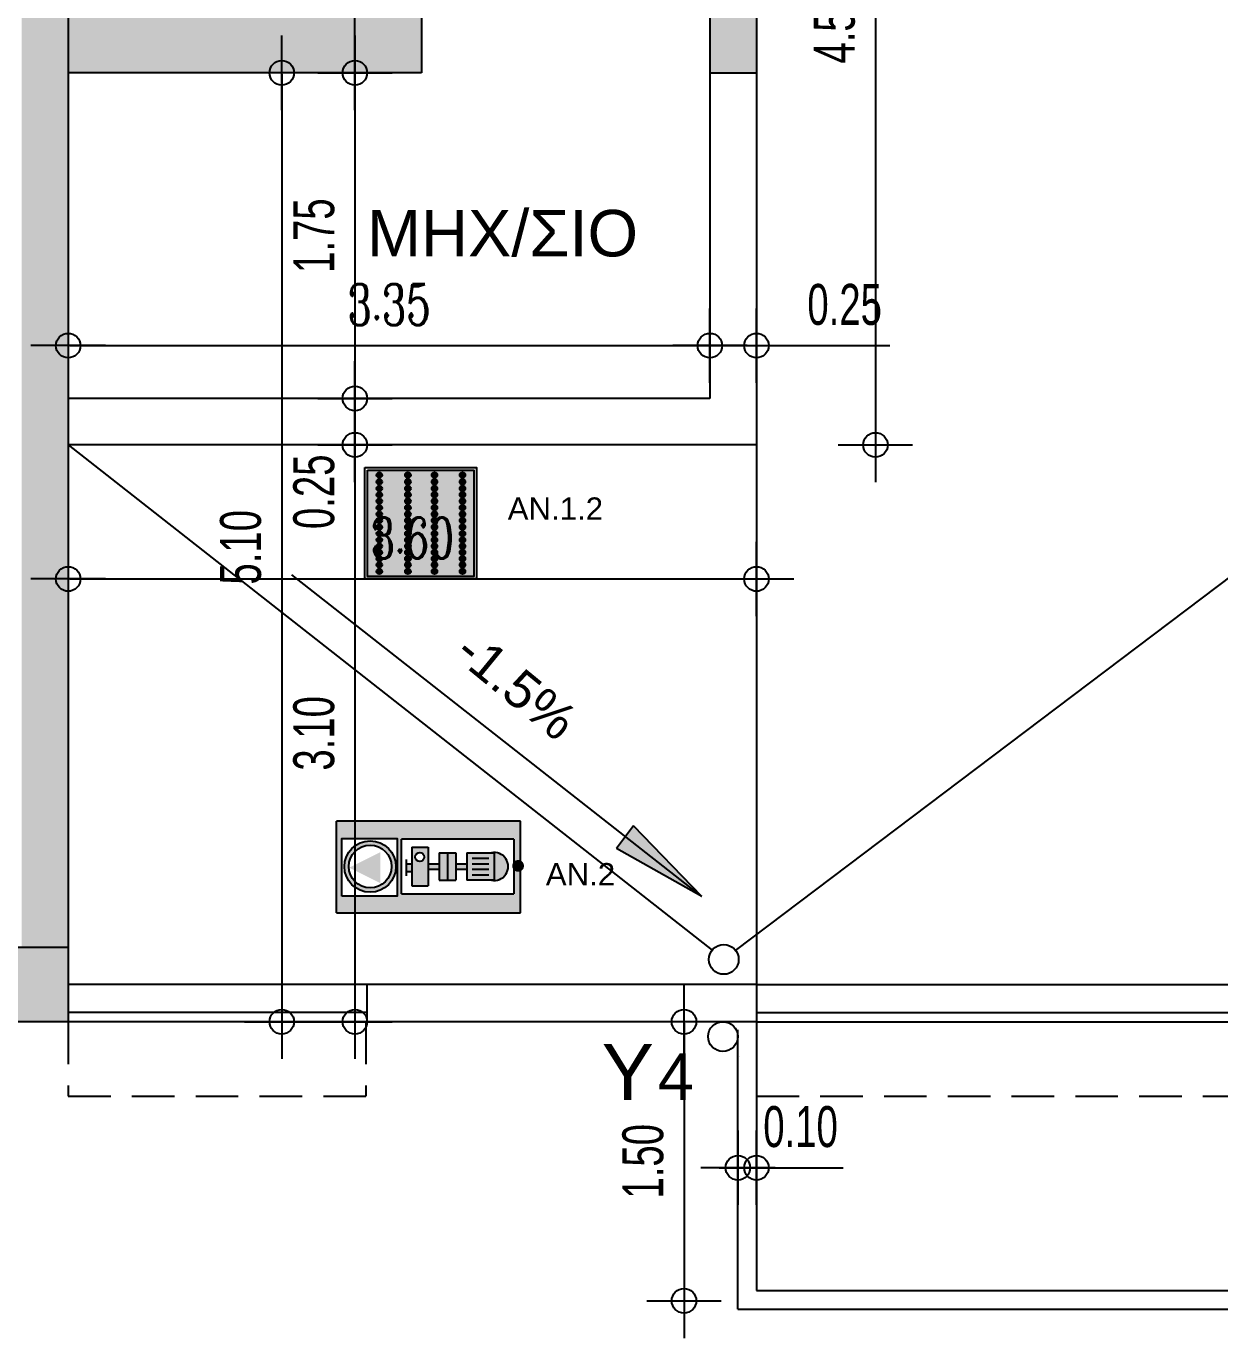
# Model space of a CAD drawing. Header units: metres. Extents: x 0 to 132, y -109 to 310.
# Drawn here: x 37.09 to 43.51, y 248.2 to 255.27 of the extents above; entities that cross this region are included whole.
import ezdxf

# ---------------------------------------------------------------- set-up
doc = ezdxf.new("R2010")
doc.units = ezdxf.units.M
doc.header["$LTSCALE"] = 0.036
doc.linetypes.add('HIDDEN', pattern=[9.525, 6.35, -3.175])
doc.layers.get('Defpoints').update_dxf_attribs({"color": 252})
for name, color, linetype in [('anelkistiras', 210, 'Continuous'), ('arxitek doma', 254, 'Continuous'), ('DIMBLK', 252, 'Continuous'), ('elec endodapedio hatch', 41, 'Continuous'), ('electext', 20, 'Continuous'), ('HLEK_FL001_SYMBOLS', 230, 'Continuous'), ('SYMBOLA', 160, 'Continuous')]:
    doc.layers.add(name, color=color, linetype=linetype)
doc.styles.add('COMU-C', font='ugcompl.shx', dxfattribs={"width": 0.7})
doc.styles.add('COMU-N', font='arial.ttf')
doc.styles.get("Standard").update_dxf_attribs({"font": 'arial.ttf'})
doc.dimstyles.new('Copy of CADWDOT', dxfattribs={"dimscale": 0.1, "dimtxt": 2.2, "dimasz": 0.08, "dimexe": 2, "dimexo": 0, "dimgap": 0.09, "dimtad": 0, "dimrnd": 0.001, "dimzin": 0, "dimdsep": 46, "dimtxsty": 'COMU-C', "dimblk": 'ARTDIM', "dimcen": 0, "dimdle": 0.05, "dimse1": 1, "dimse2": 1, "dimclrd": 11, "dimclrt": 11, "dimadec": 0, "dimazin": 0, "dimtfac": 1, "dimtmove": 0, "dimatfit": 3, "dimldrblk": 'ARTDIM', "dimfxl": 1, "dimtvp": 0.9999, "dimtolj": 1, "dimtzin": 0, "dimarcsym": 0})

# ---------------------------------------------------------------- blocks, each defined once
blk = doc.blocks.new('ARTDIM')
at = {"layer": 'DIMBLK'}
for p, q in [((0, -24.9975), (0, 24.9975)), ((-24.9975, 0), (24.9975, 0))]:
    blk.add_line(p, q, dxfattribs=at)
blk.add_circle((0, 0), 8.25, dxfattribs=at)
blk = doc.blocks.new('*D1170')
at = {"layer": 'arxitek doma', "color": 11, "lineweight": -2}
blk.add_line((35.4762, 255.552), (37.0602, 255.552), dxfattribs=at)
at = {"layer": 'Defpoints', "color": 0, "transparency": 16777216}
for p in [(37.0682, 255.552), (35.4682, 254.5963), (37.0682, 254.5963)]:
    blk.add_point(p, dxfattribs=at)
at = {"layer": 'arxitek doma', "color": 11, "lineweight": -2, "xscale": 0.008, "yscale": 0.008, "zscale": 0.008, "rotation": 180}
blk.add_blockref('ARTDIM', (35.4682, 255.552), dxfattribs=at)
at = {"layer": 'arxitek doma', "color": 11, "lineweight": -2, "xscale": 0.008, "yscale": 0.008, "zscale": 0.008}
blk.add_blockref('ARTDIM', (37.0682, 255.552), dxfattribs=at)
at = {"layer": 'arxitek doma', "color": 11, "insert": (36.2682, 255.772), "char_height": 0.22, "attachment_point": 5, "style": 'COMU-C'}
blk.add_mtext('\\A1;1.60', dxfattribs=at)
blk = doc.blocks.new('*D1177')
at = {"layer": 'arxitek doma', "color": 11, "lineweight": -2}
blk.add_line((38.8597, 255.0316), (38.8597, 257.5156), dxfattribs=at)
at = {"layer": 'Defpoints', "color": 0, "transparency": 16777216}
for p in [(38.1462, 257.5236), (38.8597, 257.5236), (38.1462, 255.0236)]:
    blk.add_point(p, dxfattribs=at)
at = {"layer": 'arxitek doma', "color": 11, "lineweight": -2, "xscale": 0.008, "yscale": 0.008, "zscale": 0.008}
for p, rotation in [((38.8597, 257.5236), 90), ((38.8597, 255.0236), 270)]:
    blk.add_blockref('ARTDIM', p, dxfattribs=dict(at, rotation=rotation))
at = {"layer": 'arxitek doma', "color": 11, "insert": (38.6397, 256.2736), "char_height": 0.22, "attachment_point": 5, "rotation": 90, "style": 'COMU-C'}
blk.add_mtext('\\A1;2.50', dxfattribs=at)
blk = doc.blocks.new('*D1178')
at = {"layer": 'arxitek doma', "color": 11, "lineweight": -2}
blk.add_line((38.8597, 255.0156), (38.8597, 253.2816), dxfattribs=at)
at = {"layer": 'Defpoints', "color": 0, "transparency": 16777216}
for p in [(39.2182, 255.0236), (38.8597, 253.2736), (39.2182, 253.2736)]:
    blk.add_point(p, dxfattribs=at)
at = {"layer": 'arxitek doma', "color": 11, "lineweight": -2, "xscale": 0.008, "yscale": 0.008, "zscale": 0.008}
for p, rotation in [((38.8597, 255.0236), 90), ((38.8597, 253.2736), 270)]:
    blk.add_blockref('ARTDIM', p, dxfattribs=dict(at, rotation=rotation))
at = {"layer": 'arxitek doma', "color": 11, "insert": (38.6397, 254.1486), "char_height": 0.22, "attachment_point": 5, "rotation": 90, "style": 'COMU-C'}
blk.add_mtext('\\A1;1.75', dxfattribs=at)
blk = doc.blocks.new('*D1179')
at = {"layer": 'arxitek doma', "color": 11, "lineweight": -2}
for p, q in [((38.8597, 253.2656), (38.8597, 253.0316)), ((38.8597, 253.0236), (38.8597, 252.5283))]:
    blk.add_line(p, q, dxfattribs=at)
at = {"layer": 'Defpoints', "color": 0, "transparency": 16777216}
for p in [(39.2182, 253.2736), (38.8597, 253.0236), (39.2182, 253.0236)]:
    blk.add_point(p, dxfattribs=at)
at = {"layer": 'arxitek doma', "color": 11, "lineweight": -2, "xscale": 0.008, "yscale": 0.008, "zscale": 0.008}
for p, rotation in [((38.8597, 253.2736), 90), ((38.8597, 253.0236), 270)]:
    blk.add_blockref('ARTDIM', p, dxfattribs=dict(at, rotation=rotation))
at = {"layer": 'arxitek doma', "color": 11, "insert": (38.6397, 252.772), "char_height": 0.22, "attachment_point": 5, "rotation": 90, "style": 'COMU-C'}
blk.add_mtext('\\A1;0.25', dxfattribs=at)
blk = doc.blocks.new('*D1180')
at = {"layer": 'arxitek doma', "color": 11, "lineweight": -2}
blk.add_line((41.6578, 257.5156), (41.6578, 253.0316), dxfattribs=at)
at = {"layer": 'Defpoints', "color": 0, "transparency": 16777216}
for p in [(41.0182, 257.5236), (41.0182, 253.0236), (41.6578, 253.0236)]:
    blk.add_point(p, dxfattribs=at)
at = {"layer": 'arxitek doma', "color": 11, "lineweight": -2, "xscale": 0.008, "yscale": 0.008, "zscale": 0.008}
for p, rotation in [((41.6578, 257.5236), 90), ((41.6578, 253.0236), 270)]:
    blk.add_blockref('ARTDIM', p, dxfattribs=dict(at, rotation=rotation))
at = {"layer": 'arxitek doma', "color": 11, "insert": (41.4378, 255.2736), "char_height": 0.22, "attachment_point": 5, "rotation": 90, "style": 'COMU-C'}
blk.add_mtext('\\A1;4.50', dxfattribs=at)
blk = doc.blocks.new('*D1181')
at = {"layer": 'arxitek doma', "color": 11, "lineweight": -2}
blk.add_line((37.3262, 253.5575), (40.7602, 253.5575), dxfattribs=at)
at = {"layer": 'Defpoints', "color": 0, "transparency": 16777216}
for p in [(40.7682, 253.5575), (37.3182, 253.2736), (40.7682, 253.2736)]:
    blk.add_point(p, dxfattribs=at)
at = {"layer": 'arxitek doma', "color": 11, "lineweight": -2, "xscale": 0.008, "yscale": 0.008, "zscale": 0.008, "rotation": 180}
blk.add_blockref('ARTDIM', (37.3182, 253.5575), dxfattribs=at)
at = {"layer": 'arxitek doma', "color": 11, "lineweight": -2, "xscale": 0.008, "yscale": 0.008, "zscale": 0.008}
blk.add_blockref('ARTDIM', (40.7682, 253.5575), dxfattribs=at)
at = {"layer": 'arxitek doma', "color": 11, "insert": (39.0432, 253.7775), "char_height": 0.22, "attachment_point": 5, "style": 'COMU-C'}
blk.add_mtext('\\A1;{\\Fcomplex.shx;3.35}', dxfattribs=at)
blk = doc.blocks.new('*D1182')
at = {"layer": 'arxitek doma', "color": 11, "lineweight": -2}
blk.add_line((37.3262, 252.3033), (41.0102, 252.3033), dxfattribs=at)
at = {"layer": 'Defpoints', "color": 0, "transparency": 16777216}
for p in [(37.3182, 253.0236), (41.0182, 253.0236), (41.0182, 252.3033)]:
    blk.add_point(p, dxfattribs=at)
at = {"layer": 'arxitek doma', "color": 11, "lineweight": -2, "xscale": 0.008, "yscale": 0.008, "zscale": 0.008, "rotation": 180}
blk.add_blockref('ARTDIM', (37.3182, 252.3033), dxfattribs=at)
at = {"layer": 'arxitek doma', "color": 11, "lineweight": -2, "xscale": 0.008, "yscale": 0.008, "zscale": 0.008}
blk.add_blockref('ARTDIM', (41.0182, 252.3033), dxfattribs=at)
at = {"layer": 'arxitek doma', "color": 11, "insert": (39.1682, 252.5233), "char_height": 0.22, "attachment_point": 5, "style": 'COMU-C'}
blk.add_mtext('\\A1;{\\Fcomplex.shx;3.60}', dxfattribs=at)
blk = doc.blocks.new('*D1183')
at = {"layer": 'arxitek doma', "color": 11, "lineweight": -2}
blk.add_line((38.8597, 253.0156), (38.8597, 249.9316), dxfattribs=at)
at = {"layer": 'Defpoints', "color": 0, "transparency": 16777216}
for p in [(39.1682, 253.0236), (38.8597, 249.9236), (39.1682, 249.9236)]:
    blk.add_point(p, dxfattribs=at)
at = {"layer": 'arxitek doma', "color": 11, "lineweight": -2, "xscale": 0.008, "yscale": 0.008, "zscale": 0.008}
for p, rotation in [((38.8597, 253.0236), 90), ((38.8597, 249.9236), 270)]:
    blk.add_blockref('ARTDIM', p, dxfattribs=dict(at, rotation=rotation))
at = {"layer": 'arxitek doma', "color": 11, "insert": (38.6397, 251.4736), "char_height": 0.22, "attachment_point": 5, "rotation": 90, "style": 'COMU-C'}
blk.add_mtext('\\A1;3.10', dxfattribs=at)
blk = doc.blocks.new('*D1184')
at = {"layer": 'arxitek doma', "color": 11, "lineweight": -2}
blk.add_line((38.466, 255.0156), (38.466, 249.9316), dxfattribs=at)
at = {"layer": 'Defpoints', "color": 0, "transparency": 16777216}
for p in [(39.2182, 255.0236), (38.466, 249.9236), (39.2182, 249.9236)]:
    blk.add_point(p, dxfattribs=at)
at = {"layer": 'arxitek doma', "color": 11, "lineweight": -2, "xscale": 0.008, "yscale": 0.008, "zscale": 0.008}
for p, rotation in [((38.466, 255.0236), 90), ((38.466, 249.9236), 270)]:
    blk.add_blockref('ARTDIM', p, dxfattribs=dict(at, rotation=rotation))
at = {"layer": 'arxitek doma', "color": 11, "insert": (38.246, 252.4736), "char_height": 0.22, "attachment_point": 5, "rotation": 90, "style": 'COMU-C'}
blk.add_mtext('\\A1;5.10', dxfattribs=at)
blk = doc.blocks.new('*D1185')
at = {"layer": 'arxitek doma', "color": 11, "lineweight": -2}
for p, q in [((40.7762, 253.5575), (41.0102, 253.5575)), ((41.0182, 253.5575), (41.7358, 253.5575))]:
    blk.add_line(p, q, dxfattribs=at)
at = {"layer": 'Defpoints', "color": 0, "transparency": 16777216}
for p in [(41.0182, 253.5575), (40.7682, 253.038), (41.0182, 253.038)]:
    blk.add_point(p, dxfattribs=at)
at = {"layer": 'arxitek doma', "color": 11, "lineweight": -2, "xscale": 0.008, "yscale": 0.008, "zscale": 0.008, "rotation": 180}
blk.add_blockref('ARTDIM', (40.7682, 253.5575), dxfattribs=at)
at = {"layer": 'arxitek doma', "color": 11, "lineweight": -2, "xscale": 0.008, "yscale": 0.008, "zscale": 0.008}
blk.add_blockref('ARTDIM', (41.0182, 253.5575), dxfattribs=at)
at = {"layer": 'arxitek doma', "color": 11, "insert": (41.4922, 253.7775), "char_height": 0.22, "attachment_point": 5, "style": 'COMU-C'}
blk.add_mtext('\\A1;0.25', dxfattribs=at)
blk = doc.blocks.new('*D1199')
at = {"layer": 'arxitek doma', "color": 11, "lineweight": -2}
blk.add_line((40.6286, 249.9156), (40.6286, 248.4316), dxfattribs=at)
at = {"layer": 'Defpoints', "color": 0, "transparency": 16777216}
for p in [(40.9182, 249.9236), (40.6286, 248.4236), (40.9182, 248.4236)]:
    blk.add_point(p, dxfattribs=at)
at = {"layer": 'arxitek doma', "color": 11, "lineweight": -2, "xscale": 0.008, "yscale": 0.008, "zscale": 0.008}
for p, rotation in [((40.6286, 249.9236), 90), ((40.6286, 248.4236), 270)]:
    blk.add_blockref('ARTDIM', p, dxfattribs=dict(at, rotation=rotation))
at = {"layer": 'arxitek doma', "color": 11, "insert": (40.4086, 249.1736), "char_height": 0.22, "attachment_point": 5, "rotation": 90, "style": 'COMU-C'}
blk.add_mtext('\\A1;1.50', dxfattribs=at)
blk = doc.blocks.new('*D1200')
at = {"layer": 'arxitek doma', "color": 11, "lineweight": -2}
blk.add_line((40.9262, 247.9056), (47.8699, 247.9056), dxfattribs=at)
at = {"layer": 'Defpoints', "color": 0, "transparency": 16777216}
for p in [(40.9182, 248.4236), (47.8779, 248.4236), (47.8779, 247.9056)]:
    blk.add_point(p, dxfattribs=at)
at = {"layer": 'arxitek doma', "color": 11, "lineweight": -2, "xscale": 0.008, "yscale": 0.008, "zscale": 0.008, "rotation": 180}
blk.add_blockref('ARTDIM', (40.9182, 247.9056), dxfattribs=at)
at = {"layer": 'arxitek doma', "color": 11, "lineweight": -2, "xscale": 0.008, "yscale": 0.008, "zscale": 0.008}
blk.add_blockref('ARTDIM', (47.8779, 247.9056), dxfattribs=at)
at = {"layer": 'arxitek doma', "color": 11, "insert": (44.398, 248.1256), "char_height": 0.22, "attachment_point": 5, "style": 'COMU-C'}
blk.add_mtext('\\A1;{\\Fcomplex.shx;6.95}', dxfattribs=at)
blk = doc.blocks.new('*D1201')
at = {"layer": 'arxitek doma', "color": 11, "lineweight": -2}
for p, q in [((40.9262, 249.1386), (41.0102, 249.1386)), ((41.0182, 249.1386), (41.4842, 249.1386))]:
    blk.add_line(p, q, dxfattribs=at)
at = {"layer": 'Defpoints', "color": 0, "transparency": 16777216}
for p in [(40.9182, 249.1736), (41.0182, 249.1736), (41.0182, 249.1386)]:
    blk.add_point(p, dxfattribs=at)
at = {"layer": 'arxitek doma', "color": 11, "lineweight": -2, "xscale": 0.008, "yscale": 0.008, "zscale": 0.008, "rotation": 180}
blk.add_blockref('ARTDIM', (40.9182, 249.1386), dxfattribs=at)
at = {"layer": 'arxitek doma', "color": 11, "lineweight": -2, "xscale": 0.008, "yscale": 0.008, "zscale": 0.008}
blk.add_blockref('ARTDIM', (41.0182, 249.1386), dxfattribs=at)
at = {"layer": 'arxitek doma', "color": 11, "insert": (41.2552, 249.3585), "char_height": 0.22, "attachment_point": 5, "style": 'COMU-C'}
blk.add_mtext('\\A1;0.10', dxfattribs=at)
blk = doc.blocks.new('panel led 4x16W 60x60cm acrylic')
at = {"layer": 'HLEK_FL001_SYMBOLS', "linetype": 'Continuous', "lineweight": 0}
h = blk.add_hatch(color=201, dxfattribs=at)
h.dxf.hatch_style = 1
h.paths.add_polyline_path([(45.4184, 65.5575), (45.4184, 64.9863), (45.9896, 64.9863), (45.9896, 65.5575)])
h.paths.add_polyline_path([(45.6208, 65.3554, -1), (45.6508, 65.3554, -1)], flags=16)
h.paths.add_polyline_path([(45.6208, 65.3904, -1), (45.6508, 65.3904, -1)], flags=16)
h.paths.add_polyline_path([(45.7936, 65.3554, -1), (45.7636, 65.3554, -1)], flags=16)
h.paths.add_polyline_path([(45.7636, 65.3904, -1), (45.7936, 65.3904, -1)], flags=16)
h.paths.add_polyline_path([(45.6508, 65.3202, -1), (45.6208, 65.3202, -1)], flags=16)
h.paths.add_polyline_path([(45.7936, 65.3202, -1), (45.7636, 65.3202, -1)], flags=16)
h.paths.add_polyline_path([(45.6208, 65.4249, -1), (45.6508, 65.4249, -1)], flags=16)
h.paths.add_polyline_path([(45.7636, 65.4249, -1), (45.7936, 65.4249, -1)], flags=16)
h.paths.add_polyline_path([(45.6508, 65.2864, -1), (45.6208, 65.2864, -1)], flags=16)
h.paths.add_polyline_path([(45.7936, 65.2864, -1), (45.7636, 65.2864, -1)], flags=16)
h.paths.add_polyline_path([(45.6208, 65.4586, -1), (45.6508, 65.4586, -1)], flags=16)
h.paths.add_polyline_path([(45.7636, 65.4586, -1), (45.7936, 65.4586, -1)], flags=16)
h.paths.add_polyline_path([(45.6508, 65.2511, -1), (45.6208, 65.2511, -1)], flags=16)
h.paths.add_polyline_path([(45.7936, 65.2511, -1), (45.7636, 65.2511, -1)], flags=16)
h.paths.add_polyline_path([(45.6208, 65.4943, -1), (45.6508, 65.4943, -1)], flags=16)
h.paths.add_polyline_path([(45.7636, 65.4943, -1), (45.7936, 65.4943, -1)], flags=16)
h.paths.add_polyline_path([(45.6508, 65.2158, -1), (45.6208, 65.2158, -1)], flags=16)
h.paths.add_polyline_path([(45.7936, 65.2158, -1), (45.7636, 65.2158, -1)], flags=16)
h.paths.add_polyline_path([(45.6208, 65.531, -1), (45.6508, 65.531, -1)], flags=16)
h.paths.add_polyline_path([(45.7636, 65.531, -1), (45.7936, 65.531, -1)], flags=16)
h.paths.add_polyline_path([(45.6508, 65.1817, -1), (45.6208, 65.1817, -1)], flags=16)
h.paths.add_polyline_path([(45.7936, 65.1817, -1), (45.7636, 65.1817, -1)], flags=16)
h.paths.add_polyline_path([(45.4672, 65.3554, -1), (45.4972, 65.3554, -1)], flags=16)
h.paths.add_polyline_path([(45.4672, 65.3904, -1), (45.4972, 65.3904, -1)], flags=16)
h.paths.add_polyline_path([(45.4972, 65.3202, -1), (45.4672, 65.3202, -1)], flags=16)
h.paths.add_polyline_path([(45.6508, 65.1482, -1), (45.6208, 65.1482, -1)], flags=16)
h.paths.add_polyline_path([(45.9441, 65.3554, -1), (45.9141, 65.3554, -1)], flags=16)
h.paths.add_polyline_path([(45.9441, 65.3904, -1), (45.9141, 65.3904, -1)], flags=16)
h.paths.add_polyline_path([(45.7936, 65.1482, -1), (45.7636, 65.1482, -1)], flags=16)
h.paths.add_polyline_path([(45.4672, 65.4249, -1), (45.4972, 65.4249, -1)], flags=16)
h.paths.add_polyline_path([(45.9441, 65.3202, -1), (45.9141, 65.3202, -1)], flags=16)
h.paths.add_polyline_path([(45.4972, 65.2864, -1), (45.4672, 65.2864, -1)], flags=16)
h.paths.add_polyline_path([(45.9141, 65.4249, -1), (45.9441, 65.4249, -1)], flags=16)
h.paths.add_polyline_path([(45.9441, 65.2864, -1), (45.9141, 65.2864, -1)], flags=16)
h.paths.add_polyline_path([(45.4672, 65.4586, -1), (45.4972, 65.4586, -1)], flags=16)
h.paths.add_polyline_path([(45.9141, 65.4586, -1), (45.9441, 65.4586, -1)], flags=16)
h.paths.add_polyline_path([(45.4972, 65.2511, -1), (45.4672, 65.2511, -1)], flags=16)
h.paths.add_polyline_path([(45.9441, 65.2511, -1), (45.9141, 65.2511, -1)], flags=16)
h.paths.add_polyline_path([(45.4672, 65.4943, -1), (45.4972, 65.4943, -1)], flags=16)
h.paths.add_polyline_path([(45.6508, 65.1152, -1), (45.6208, 65.1152, -1)], flags=16)
h.paths.add_polyline_path([(45.7936, 65.1152, -1), (45.7636, 65.1152, -1)], flags=16)
h.paths.add_polyline_path([(45.9141, 65.4943, -1), (45.9441, 65.4943, -1)], flags=16)
h.paths.add_polyline_path([(45.4972, 65.2158, -1), (45.4672, 65.2158, -1)], flags=16)
h.paths.add_polyline_path([(45.9441, 65.2158, -1), (45.9141, 65.2158, -1)], flags=16)
h.paths.add_polyline_path([(45.4672, 65.531, -1), (45.4972, 65.531, -1)], flags=16)
h.paths.add_polyline_path([(45.9141, 65.531, -1), (45.9441, 65.531, -1)], flags=16)
h.paths.add_polyline_path([(45.4972, 65.1817, -1), (45.4672, 65.1817, -1)], flags=16)
h.paths.add_polyline_path([(45.9441, 65.1817, -1), (45.9141, 65.1817, -1)], flags=16)
h.paths.add_polyline_path([(45.6508, 65.0811, -1), (45.6208, 65.0811, -1)], flags=16)
h.paths.add_polyline_path([(45.7936, 65.0811, -1), (45.7636, 65.0811, -1)], flags=16)
h.paths.add_polyline_path([(45.4972, 65.1482, -1), (45.4672, 65.1482, -1)], flags=16)
h.paths.add_polyline_path([(45.9441, 65.1482, -1), (45.9141, 65.1482, -1)], flags=16)
h.paths.add_polyline_path([(45.6508, 65.048, -1), (45.6208, 65.048, -1)], flags=16)
h.paths.add_polyline_path([(45.7936, 65.048, -1), (45.7636, 65.048, -1)], flags=16)
h.paths.add_polyline_path([(45.4972, 65.1152, -1), (45.4672, 65.1152, -1)], flags=16)
h.paths.add_polyline_path([(45.9441, 65.1152, -1), (45.9141, 65.1152, -1)], flags=16)
h.paths.add_polyline_path([(45.6508, 65.0128, -1), (45.6208, 65.0128, -1)], flags=16)
h.paths.add_polyline_path([(45.4972, 65.0811, -1), (45.4672, 65.0811, -1)], flags=16)
h.paths.add_polyline_path([(45.7936, 65.0128, -1), (45.7636, 65.0128, -1)], flags=16)
h.paths.add_polyline_path([(45.9441, 65.0811, -1), (45.9141, 65.0811, -1)], flags=16)
h.paths.add_polyline_path([(45.4972, 65.048, -1), (45.4672, 65.048, -1)], flags=16)
h.paths.add_polyline_path([(45.9441, 65.048, -1), (45.9141, 65.048, -1)], flags=16)
h.paths.add_polyline_path([(45.4972, 65.0128, -1), (45.4672, 65.0128, -1)], flags=16)
h.paths.add_polyline_path([(45.9441, 65.0128, -1), (45.9141, 65.0128, -1)], flags=16)
h = blk.add_hatch(color=11, dxfattribs=at)
h.dxf.hatch_style = 1
h.paths.add_polyline_path([(45.4972, 65.531, 1), (45.4672, 65.531, 1)])
h = blk.add_hatch(color=11, dxfattribs=at)
h.dxf.hatch_style = 1
h.paths.add_polyline_path([(45.6508, 65.531, 1), (45.6208, 65.531, 1)])
h = blk.add_hatch(color=11, dxfattribs=at)
h.dxf.hatch_style = 1
h.paths.add_polyline_path([(45.7936, 65.531, 1), (45.7636, 65.531, 1)])
h = blk.add_hatch(color=11, dxfattribs=at)
h.dxf.hatch_style = 1
h.paths.add_polyline_path([(45.9441, 65.531, 1), (45.9141, 65.531, 1)])
h = blk.add_hatch(color=11, dxfattribs=at)
h.dxf.hatch_style = 1
h.paths.add_polyline_path([(45.4972, 65.4943, 1), (45.4672, 65.4943, 1)])
h = blk.add_hatch(color=11, dxfattribs=at)
h.dxf.hatch_style = 1
h.paths.add_polyline_path([(45.4972, 65.4586, 1), (45.4672, 65.4586, 1)])
h = blk.add_hatch(color=11, dxfattribs=at)
h.dxf.hatch_style = 1
h.paths.add_polyline_path([(45.6508, 65.4943, 1), (45.6208, 65.4943, 1)])
h = blk.add_hatch(color=11, dxfattribs=at)
h.dxf.hatch_style = 1
h.paths.add_polyline_path([(45.6508, 65.4586, 1), (45.6208, 65.4586, 1)])
h = blk.add_hatch(color=11, dxfattribs=at)
h.dxf.hatch_style = 1
h.paths.add_polyline_path([(45.7936, 65.4943, 1), (45.7636, 65.4943, 1)])
h = blk.add_hatch(color=11, dxfattribs=at)
h.dxf.hatch_style = 1
h.paths.add_polyline_path([(45.7936, 65.4586, 1), (45.7636, 65.4586, 1)])
h = blk.add_hatch(color=11, dxfattribs=at)
h.dxf.hatch_style = 1
h.paths.add_polyline_path([(45.9441, 65.4943, 1), (45.9141, 65.4943, 1)])
h = blk.add_hatch(color=11, dxfattribs=at)
h.dxf.hatch_style = 1
h.paths.add_polyline_path([(45.9441, 65.4586, 1), (45.9141, 65.4586, 1)])
h = blk.add_hatch(color=11, dxfattribs=at)
h.dxf.hatch_style = 1
h.paths.add_polyline_path([(45.4972, 65.4249, 1), (45.4672, 65.4249, 1)])
h = blk.add_hatch(color=11, dxfattribs=at)
h.dxf.hatch_style = 1
h.paths.add_polyline_path([(45.4972, 65.3904, 1), (45.4672, 65.3904, 1)])
h = blk.add_hatch(color=11, dxfattribs=at)
h.dxf.hatch_style = 1
h.paths.add_polyline_path([(45.6508, 65.4249, 1), (45.6208, 65.4249, 1)])
h = blk.add_hatch(color=11, dxfattribs=at)
h.dxf.hatch_style = 1
h.paths.add_polyline_path([(45.6508, 65.3904, 1), (45.6208, 65.3904, 1)])
h = blk.add_hatch(color=11, dxfattribs=at)
h.dxf.hatch_style = 1
h.paths.add_polyline_path([(45.7936, 65.4249, 1), (45.7636, 65.4249, 1)])
h = blk.add_hatch(color=11, dxfattribs=at)
h.dxf.hatch_style = 1
h.paths.add_polyline_path([(45.7936, 65.3904, 1), (45.7636, 65.3904, 1)])
h = blk.add_hatch(color=11, dxfattribs=at)
h.dxf.hatch_style = 1
h.paths.add_polyline_path([(45.9441, 65.4249, 1), (45.9141, 65.4249, 1)])
h = blk.add_hatch(color=11, dxfattribs=at)
h.dxf.hatch_style = 1
h.paths.add_polyline_path([(45.9441, 65.3904, 1), (45.9141, 65.3904, 1)])
h = blk.add_hatch(color=11, dxfattribs=at)
h.dxf.hatch_style = 1
h.paths.add_polyline_path([(45.4972, 65.3554, 1), (45.4672, 65.3554, 1)])
h = blk.add_hatch(color=11, dxfattribs=at)
h.dxf.hatch_style = 1
h.paths.add_polyline_path([(45.4972, 65.3202, 1), (45.4672, 65.3202, 1)])
h = blk.add_hatch(color=11, dxfattribs=at)
h.dxf.hatch_style = 1
h.paths.add_polyline_path([(45.6508, 65.3554, 1), (45.6208, 65.3554, 1)])
h = blk.add_hatch(color=11, dxfattribs=at)
h.dxf.hatch_style = 1
h.paths.add_polyline_path([(45.6508, 65.3202, 1), (45.6208, 65.3202, 1)])
h = blk.add_hatch(color=11, dxfattribs=at)
h.dxf.hatch_style = 1
h.paths.add_polyline_path([(45.7936, 65.3554, 1), (45.7636, 65.3554, 1)])
h = blk.add_hatch(color=11, dxfattribs=at)
h.dxf.hatch_style = 1
h.paths.add_polyline_path([(45.7936, 65.3202, 1), (45.7636, 65.3202, 1)])
h = blk.add_hatch(color=11, dxfattribs=at)
h.dxf.hatch_style = 1
h.paths.add_polyline_path([(45.9441, 65.3554, 1), (45.9141, 65.3554, 1)])
h = blk.add_hatch(color=11, dxfattribs=at)
h.dxf.hatch_style = 1
h.paths.add_polyline_path([(45.9441, 65.3202, 1), (45.9141, 65.3202, 1)])
h = blk.add_hatch(color=11, dxfattribs=at)
h.dxf.hatch_style = 1
h.paths.add_polyline_path([(45.4972, 65.2864, 1), (45.4672, 65.2864, 1)])
h = blk.add_hatch(color=11, dxfattribs=at)
h.dxf.hatch_style = 1
h.paths.add_polyline_path([(45.4972, 65.2511, 1), (45.4672, 65.2511, 1)])
h = blk.add_hatch(color=11, dxfattribs=at)
h.dxf.hatch_style = 1
h.paths.add_polyline_path([(45.6508, 65.2864, 1), (45.6208, 65.2864, 1)])
h = blk.add_hatch(color=11, dxfattribs=at)
h.dxf.hatch_style = 1
h.paths.add_polyline_path([(45.6508, 65.2511, 1), (45.6208, 65.2511, 1)])
h = blk.add_hatch(color=11, dxfattribs=at)
h.dxf.hatch_style = 1
h.paths.add_polyline_path([(45.7936, 65.2864, 1), (45.7636, 65.2864, 1)])
h = blk.add_hatch(color=11, dxfattribs=at)
h.dxf.hatch_style = 1
h.paths.add_polyline_path([(45.7936, 65.2511, 1), (45.7636, 65.2511, 1)])
h = blk.add_hatch(color=11, dxfattribs=at)
h.dxf.hatch_style = 1
h.paths.add_polyline_path([(45.9441, 65.2864, 1), (45.9141, 65.2864, 1)])
h = blk.add_hatch(color=11, dxfattribs=at)
h.dxf.hatch_style = 1
h.paths.add_polyline_path([(45.9441, 65.2511, 1), (45.9141, 65.2511, 1)])
h = blk.add_hatch(color=11, dxfattribs=at)
h.dxf.hatch_style = 1
h.paths.add_polyline_path([(45.4972, 65.2158, 1), (45.4672, 65.2158, 1)])
h = blk.add_hatch(color=11, dxfattribs=at)
h.dxf.hatch_style = 1
h.paths.add_polyline_path([(45.4972, 65.1817, 1), (45.4672, 65.1817, 1)])
h = blk.add_hatch(color=11, dxfattribs=at)
h.dxf.hatch_style = 1
h.paths.add_polyline_path([(45.4972, 65.1482, 1), (45.4672, 65.1482, 1)])
h = blk.add_hatch(color=11, dxfattribs=at)
h.dxf.hatch_style = 1
h.paths.add_polyline_path([(45.6508, 65.2158, 1), (45.6208, 65.2158, 1)])
h = blk.add_hatch(color=11, dxfattribs=at)
h.dxf.hatch_style = 1
h.paths.add_polyline_path([(45.6508, 65.1817, 1), (45.6208, 65.1817, 1)])
h = blk.add_hatch(color=11, dxfattribs=at)
h.dxf.hatch_style = 1
h.paths.add_polyline_path([(45.6508, 65.1482, 1), (45.6208, 65.1482, 1)])
h = blk.add_hatch(color=11, dxfattribs=at)
h.dxf.hatch_style = 1
h.paths.add_polyline_path([(45.7936, 65.2158, 1), (45.7636, 65.2158, 1)])
h = blk.add_hatch(color=11, dxfattribs=at)
h.dxf.hatch_style = 1
h.paths.add_polyline_path([(45.7936, 65.1817, 1), (45.7636, 65.1817, 1)])
h = blk.add_hatch(color=11, dxfattribs=at)
h.dxf.hatch_style = 1
h.paths.add_polyline_path([(45.7936, 65.1482, 1), (45.7636, 65.1482, 1)])
h = blk.add_hatch(color=11, dxfattribs=at)
h.dxf.hatch_style = 1
h.paths.add_polyline_path([(45.9441, 65.2158, 1), (45.9141, 65.2158, 1)])
h = blk.add_hatch(color=11, dxfattribs=at)
h.dxf.hatch_style = 1
h.paths.add_polyline_path([(45.9441, 65.1817, 1), (45.9141, 65.1817, 1)])
h = blk.add_hatch(color=11, dxfattribs=at)
h.dxf.hatch_style = 1
h.paths.add_polyline_path([(45.9441, 65.1482, 1), (45.9141, 65.1482, 1)])
h = blk.add_hatch(color=11, dxfattribs=at)
h.dxf.hatch_style = 1
h.paths.add_polyline_path([(45.4972, 65.1152, 1), (45.4672, 65.1152, 1)])
h = blk.add_hatch(color=11, dxfattribs=at)
h.dxf.hatch_style = 1
h.paths.add_polyline_path([(45.4972, 65.0811, 1), (45.4672, 65.0811, 1)])
h = blk.add_hatch(color=11, dxfattribs=at)
h.dxf.hatch_style = 1
h.paths.add_polyline_path([(45.6508, 65.1152, 1), (45.6208, 65.1152, 1)])
h = blk.add_hatch(color=11, dxfattribs=at)
h.dxf.hatch_style = 1
h.paths.add_polyline_path([(45.6508, 65.0811, 1), (45.6208, 65.0811, 1)])
h = blk.add_hatch(color=11, dxfattribs=at)
h.dxf.hatch_style = 1
h.paths.add_polyline_path([(45.7936, 65.1152, 1), (45.7636, 65.1152, 1)])
h = blk.add_hatch(color=11, dxfattribs=at)
h.dxf.hatch_style = 1
h.paths.add_polyline_path([(45.7936, 65.0811, 1), (45.7636, 65.0811, 1)])
h = blk.add_hatch(color=11, dxfattribs=at)
h.dxf.hatch_style = 1
h.paths.add_polyline_path([(45.9441, 65.1152, 1), (45.9141, 65.1152, 1)])
h = blk.add_hatch(color=11, dxfattribs=at)
h.dxf.hatch_style = 1
h.paths.add_polyline_path([(45.9441, 65.0811, 1), (45.9141, 65.0811, 1)])
h = blk.add_hatch(color=11, dxfattribs=at)
h.dxf.hatch_style = 1
h.paths.add_polyline_path([(45.4972, 65.048, 1), (45.4672, 65.048, 1)])
h = blk.add_hatch(color=11, dxfattribs=at)
h.dxf.hatch_style = 1
h.paths.add_polyline_path([(45.4972, 65.0128, 1), (45.4672, 65.0128, 1)])
h = blk.add_hatch(color=11, dxfattribs=at)
h.dxf.hatch_style = 1
h.paths.add_polyline_path([(45.6508, 65.048, 1), (45.6208, 65.048, 1)])
h = blk.add_hatch(color=11, dxfattribs=at)
h.dxf.hatch_style = 1
h.paths.add_polyline_path([(45.6508, 65.0128, 1), (45.6208, 65.0128, 1)])
h = blk.add_hatch(color=11, dxfattribs=at)
h.dxf.hatch_style = 1
h.paths.add_polyline_path([(45.7936, 65.048, 1), (45.7636, 65.048, 1)])
h = blk.add_hatch(color=11, dxfattribs=at)
h.dxf.hatch_style = 1
h.paths.add_polyline_path([(45.7936, 65.0128, 1), (45.7636, 65.0128, 1)])
h = blk.add_hatch(color=11, dxfattribs=at)
h.dxf.hatch_style = 1
h.paths.add_polyline_path([(45.9441, 65.048, 1), (45.9141, 65.048, 1)])
h = blk.add_hatch(color=11, dxfattribs=at)
h.dxf.hatch_style = 1
h.paths.add_polyline_path([(45.9441, 65.0128, 1), (45.9141, 65.0128, 1)])
at = {"layer": 'HLEK_FL001_SYMBOLS'}
for points in [[(45.4043, 65.5722), (46.0043, 65.5722), (46.0043, 64.9722), (45.4043, 64.9722)], [(45.4184, 65.5575), (45.9896, 65.5575), (45.9896, 64.9863), (45.4184, 64.9863)]]:
    blk.add_lwpolyline(points, close=True, dxfattribs=at)
for centre in [(45.4822, 65.531), (45.6358, 65.531), (45.7786, 65.531), (45.9291, 65.531), (45.4822, 65.4943), (45.4822, 65.4586), (45.6358, 65.4943), (45.6358, 65.4586), (45.7786, 65.4943), (45.7786, 65.4586), (45.9291, 65.4943), (45.9291, 65.4586), (45.4822, 65.4249), (45.4822, 65.3904), (45.6358, 65.4249), (45.6358, 65.3904), (45.7786, 65.4249), (45.7786, 65.3904), (45.9291, 65.4249), (45.9291, 65.3904), (45.4822, 65.3554), (45.4822, 65.3202), (45.6358, 65.3554), (45.6358, 65.3202), (45.7786, 65.3554), (45.7786, 65.3202), (45.9291, 65.3554), (45.9291, 65.3202), (45.4822, 65.2864), (45.4822, 65.2511), (45.6358, 65.2864), (45.6358, 65.2511), (45.7786, 65.2864), (45.7786, 65.2511), (45.9291, 65.2864), (45.9291, 65.2511), (45.4822, 65.2158), (45.4822, 65.1817), (45.4822, 65.1482), (45.6358, 65.2158), (45.6358, 65.1817), (45.6358, 65.1482), (45.7786, 65.2158), (45.7786, 65.1817), (45.7786, 65.1482), (45.9291, 65.2158), (45.9291, 65.1817), (45.9291, 65.1482), (45.4822, 65.1152), (45.4822, 65.0811), (45.6358, 65.1152), (45.6358, 65.0811), (45.7786, 65.1152), (45.7786, 65.0811), (45.9291, 65.1152), (45.9291, 65.0811), (45.4822, 65.048), (45.4822, 65.0128), (45.6358, 65.048), (45.6358, 65.0128), (45.7786, 65.048), (45.7786, 65.0128), (45.9291, 65.048), (45.9291, 65.0128)]:
    blk.add_circle(centre, 0.015, dxfattribs=at)
blk = doc.blocks.new('gY1_a36')
at = {"layer": 'SYMBOLA', "color": 0}
blk.add_solid([(0.15, 0.075), (0.15, -0.075), (0, 0)], dxfattribs=at)
blk = doc.blocks.new('mixanismos anelkistira')
at = {"layer": 'elec endodapedio hatch'}
h = blk.add_hatch(color=256, dxfattribs=at)
h.paths.add_polyline_path([(119.4568, 140.0632), (119.4568, 139.5712), (120.4458, 139.5712), (120.4458, 139.8145, -0.750973), (120.4167, 139.8229, -0.750973), (120.4458, 139.8314), (120.4458, 140.0632)])
h.paths.add_polyline_path([(119.7826, 139.9695), (119.7826, 139.6609), (119.4852, 139.6609), (119.4852, 139.9695)], flags=16)
h.paths.add_polyline_path([(119.805, 139.9671), (120.4087, 139.9671), (120.4087, 139.6719), (119.805, 139.6719)], flags=16)
h.paths.add_polyline_path([(119.8611, 139.9228), (119.9496, 139.9228), (119.9496, 139.8343), (120.0087, 139.8343), (120.0087, 139.8933), (120.0972, 139.8933), (120.0972, 139.8343), (120.1562, 139.8343), (120.1562, 139.8933), (120.2887, 139.8933, -1.225622), (120.2887, 139.7457), (120.1562, 139.7457), (120.1562, 139.8048), (120.0972, 139.8048), (120.0972, 139.7457), (120.0087, 139.7457), (120.0087, 139.8048), (119.9496, 139.8048), (119.9496, 139.7162), (119.8611, 139.7162), (119.8611, 139.793), (119.8315, 139.793), (119.8315, 139.8343), (119.8611, 139.8343)], flags=0)
h.paths.add_polyline_path([(119.7753, 139.8193, -1), (119.4989, 139.8193, -1)], flags=0)
h.paths.add_polyline_path([(119.7522, 139.8193, -1), (119.5219, 139.8193, -1)], flags=0)
h.paths.add_polyline_path([(119.9276, 139.8705, -1), (119.8798, 139.8705, -1)], flags=0)
h.paths.add_polyline_path([(119.6915, 139.8962), (119.6915, 139.7308), (119.5262, 139.8135)], flags=0)
at = {"layer": 'anelkistiras'}
for p, q in [((119.4568, 139.5712), (119.4568, 140.0632)), ((120.4458, 140.0632), (119.4568, 140.0632)), ((120.4458, 139.5712), (120.4458, 140.0632)), ((120.4087, 139.9671), (119.805, 139.9671)), ((119.805, 139.6719), (119.805, 139.9671)), ((120.4087, 139.9671), (120.4087, 139.6719)), ((119.8611, 139.9228), (119.9496, 139.9228)), ((119.8611, 139.9228), (119.8611, 139.7162)), ((119.9496, 139.9228), (119.9496, 139.7162)), ((120.0087, 139.8933), (120.0972, 139.8933)), ((120.0087, 139.8933), (120.0087, 139.7457)), ((120.0529, 139.8933), (120.0529, 139.7457)), ((120.0972, 139.8933), (120.0972, 139.7457)), ((120.1562, 139.8933), (120.3038, 139.8933)), ((120.1562, 139.8933), (120.1562, 139.7457)), ((120.3038, 139.8933), (120.3038, 139.7457)), ((119.8315, 139.8579), (119.8315, 139.7693)), ((119.8315, 139.8343), (119.8611, 139.8343)), ((119.9496, 139.8343), (120.0087, 139.8343)), ((119.9496, 139.8048), (120.0087, 139.8048)), ((120.0972, 139.8343), (120.1562, 139.8343)), ((120.0972, 139.8048), (120.1562, 139.8048)), ((120.1858, 139.8638), (120.2743, 139.8638)), ((120.1858, 139.8343), (120.2743, 139.8343)), ((120.1858, 139.8048), (120.2743, 139.8048)), ((119.8315, 139.793), (119.8611, 139.793)), ((120.0087, 139.7457), (120.0972, 139.7457)), ((120.3038, 139.7457), (120.1562, 139.7457)), ((120.1858, 139.7752), (120.2743, 139.7752)), ((119.805, 139.6719), (120.4087, 139.6719)), ((119.8611, 139.7162), (119.9496, 139.7162)), ((119.4568, 139.5712), (120.4458, 139.5712))]:
    blk.add_line(p, q, dxfattribs=at)
blk.add_lwpolyline([(119.4852, 139.6609), (119.4852, 139.9695), (119.7826, 139.9695), (119.7826, 139.6609)], close=True, dxfattribs=at)
at = {"layer": 'anelkistiras', "const_width": 0.0315}
blk.add_lwpolyline([(120.4167, 139.8229, 1), (120.4482, 139.8229, 1)], format="xyb", close=True, dxfattribs=at)
at = {"layer": 'anelkistiras'}
for centre, radius in [((119.6371, 139.8193), 0.1382), ((119.6371, 139.8193), 0.1152), ((119.9037, 139.8705), 0.0239)]:
    blk.add_circle(centre, radius, dxfattribs=at)
blk.add_arc((120.3038, 139.8195), 0.0753, 258.42284, 101.57716, dxfattribs=at)
at = {"layer": 'anelkistiras', "xscale": 1.1025, "yscale": 1.1025, "zscale": 1.1025}
blk.add_blockref('gY1_a36', (119.5262, 139.8129), dxfattribs=at)

msp = doc.modelspace()

# ---------------------------------------------------------------- hatches: boundary and pattern name
at = {"layer": 'arxitek doma'}
h = msp.add_hatch(color=256, dxfattribs=at)
h.paths.add_polyline_path([(39.2182, 257.5236), (37.3182, 257.5236), (37.3182, 257.2236), (39.2182, 257.2236)])
h.paths.add_polyline_path([(37.3182, 255.3236), (37.3182, 255.0236), (39.2182, 255.0236), (39.2182, 255.3236)])
h.paths.add_polyline_path([(40.3182, 257.2236), (41.0182, 257.2236), (41.0182, 257.5236), (40.3182, 257.5236)])
for points in [[(41.0182, 257.2236), (40.7682, 257.2236), (40.7682, 255.0236), (41.0182, 255.0236)], [(37.0682, 250.3236), (37.3182, 250.3236), (37.3182, 257.1236), (37.0682, 257.1236)], [(36.9182, 249.9236), (37.3182, 249.9236), (37.3182, 250.3236), (36.9182, 250.3236)]]:
    msp.add_hatch(color=256, dxfattribs=at).paths.add_polyline_path(points)
h = msp.add_hatch(color=256, dxfattribs=at)
h.paths.add_polyline_path([(40.3129, 250.9187), (40.3566, 250.9764), (40.7243, 250.5959), (40.7237, 250.5963)])
h.paths.add_polyline_path([(40.7237, 250.5963), (40.7237, 250.5963), (40.2649, 250.8554), (40.3129, 250.9187)])

# ---------------------------------------------------------------- linework, layer by layer
for p, q in [((40.9062, 250.3066), (54.7515, 260.7675)), ((40.7682, 257.2236), (40.7682, 255.0236)), ((41.0182, 257.2236), (41.0182, 255.0236)), ((37.3182, 257.1236), (37.3182, 250.3236)), ((39.2182, 255.3236), (39.2182, 255.0236)), ((39.2182, 255.0236), (37.3182, 255.0236)), ((40.7682, 255.0236), (41.0182, 255.0236)), ((40.7682, 255.0236), (40.7682, 253.2736)), ((41.0182, 255.0236), (41.0182, 253.0236)), ((40.7682, 253.2736), (37.3182, 253.2736)), ((41.0182, 253.0236), (37.3182, 253.0236)), ((37.3182, 253.0236), (40.7795, 250.3078)), ((41.0182, 253.0236), (41.0182, 249.9236)), ((40.7237, 250.5963), (38.521, 252.3248)), ((40.3566, 250.9764), (40.2649, 250.8554)), ((40.7238, 250.5964), (40.3566, 250.9764)), ((40.7237, 250.5963), (40.2649, 250.8554)), ((36.9182, 250.3236), (37.3182, 250.3236)), ((37.3182, 250.3236), (37.3182, 249.9236)), ((41.0182, 250.1236), (37.3182, 250.1236)), ((38.9257, 249.9236), (38.9257, 250.1236)), ((41.0182, 250.1236), (44.1882, 250.1236)), ((38.9257, 249.9736), (37.3182, 249.9736)), ((41.0182, 249.9736), (44.1882, 249.9736)), ((37.3182, 249.9236), (36.9182, 249.9236)), ((41.0182, 249.9236), (37.3182, 249.9236)), ((41.0182, 249.9236), (41.0182, 249.5236)), ((41.0182, 249.9236), (44.1882, 249.9236)), ((41.0182, 249.9236), (41.0182, 248.4794)), ((40.9182, 248.3794), (40.9182, 249.8794)), ((40.9247, 249.7358), (40.9247, 249.7358)), ((41.0182, 248.4794), (47.8779, 248.4794)), ((40.9182, 248.3794), (47.8779, 248.3794))]:
    msp.add_line(p, q, dxfattribs=at)
at = {"layer": 'arxitek doma', "linetype": 'HIDDEN'}
for p, q in [((37.3182, 249.9236), (37.3182, 249.5236)), ((38.9182, 249.9236), (38.9182, 249.5236)), ((37.3182, 249.5236), (38.9182, 249.5236)), ((41.0182, 249.5236), (44.1882, 249.5236))]:
    msp.add_line(p, q, dxfattribs=at)
at = {"layer": 'arxitek doma'}
for centre in [(40.8424, 250.2584), (40.8382, 249.8436)]:
    msp.add_circle(centre, 0.08, dxfattribs=at)

# ---------------------------------------------------------------- block references
at = {"layer": 'anelkistiras'}
msp.add_blockref('mixanismos anelkistira', (-80.6956, 110.9383), dxfattribs=at)
at = {"layer": 'HLEK_FL001_SYMBOLS', "linetype": 'Continuous', "lineweight": 0}
msp.add_blockref('panel led 4x16W 60x60cm acrylic', (-6.4914, 187.3311), dxfattribs=at)

# ---------------------------------------------------------------- texts
at = {"layer": 'arxitek doma', "style": 'COMU-N'}
for s, height, p in [('ΜΗΧ/ΣΙΟ', 0.25, (38.9242, 254.0369)), ('Υ', 0.3, (40.1867, 249.5033)), ('4', 0.25, (40.4874, 249.5033))]:
    msp.add_text(s, height=height, dxfattribs=at).set_placement(p)
at = {"layer": 'arxitek doma', "insert": (39.728, 251.7304), "char_height": 0.2, "attachment_point": 5, "rotation": 320.64}
msp.add_mtext('{\\fArial|b0|i0|c161|p2;-\\fArial|b0|i0|c0|p2;1.5\\fArial|b0|i0|c161|p2;%}', dxfattribs=at)
at = {"layer": 'electext', "char_height": 0.12, "attachment_point": 1}
for s, width, insert in [('AN.1.2', 0.283297, (39.6809, 252.7415)), ('AN.2', 0.296532, (39.8858, 250.7763))]:
    msp.add_mtext_dynamic_manual_height_columns(s, width=width, gutter_width=0.6, heights=[0], dxfattribs=dict(at, insert=insert))

# ---------------------------------------------------------------- dimensions: what is measured, and where the dimension line sits
at = {"layer": 'arxitek doma'}
for base, p1, p2, picture, middle in [((38.8597, 257.5236), (38.1462, 255.0236), (38.1462, 257.5236), '*D1177', (38.6397, 256.2736)), ((41.6578, 253.0236), (41.0182, 257.5236), (41.0182, 253.0236), '*D1180', (41.4378, 255.2736)), ((38.466, 249.9236), (39.2182, 255.0236), (39.2182, 249.9236), '*D1184', (38.246, 252.4736)), ((38.8597, 253.2736), (39.2182, 255.0236), (39.2182, 253.2736), '*D1178', (38.6397, 254.1486)), ((38.8597, 253.0236), (39.2182, 253.2736), (39.2182, 253.0236), '*D1179', (38.6397, 252.772)), ((38.8597, 249.9236), (39.1682, 253.0236), (39.1682, 249.9236), '*D1183', (38.6397, 251.4736)), ((40.6286, 248.4236), (40.9182, 249.9236), (40.9182, 248.4236), '*D1199', (40.4086, 249.1736))]:
    dim = msp.add_linear_dim(base=base, p1=p1, p2=p2, angle=90, dimstyle='Copy of CADWDOT', dxfattribs=at)
    dim.commit()
    dim.dimension.update_dxf_attribs({"geometry": picture, "text_midpoint": middle})
for base, p1, p2, picture, middle in [((37.0682, 255.552), (35.4682, 254.5963), (37.0682, 254.5963), '*D1170', (36.2682, 255.772)), ((41.0182, 249.1386), (40.9182, 249.1736), (41.0182, 249.1736), '*D1201', (41.2552, 249.3585))]:
    dim = msp.add_linear_dim(base=base, p1=p1, p2=p2, dimstyle='Copy of CADWDOT', dxfattribs=at)
    dim.commit()
    dim.dimension.update_dxf_attribs({"geometry": picture, "text_midpoint": middle})
for base, p1, p2, text, picture, middle in [((40.7682, 253.5575), (37.3182, 253.2736), (40.7682, 253.2736), '{\\Fcomplex.shx;3.35}', '*D1181', (39.0432, 253.7775)), ((41.0182, 252.3033), (37.3182, 253.0236), (41.0182, 253.0236), '{\\Fcomplex.shx;3.60}', '*D1182', (39.1682, 252.5233)), ((47.8779, 247.9056), (40.9182, 248.4236), (47.8779, 248.4236), '{\\Fcomplex.shx;6.95}', '*D1200', (44.398, 248.1256))]:
    dim = msp.add_linear_dim(base=base, p1=p1, p2=p2, text=text, dimstyle='Copy of CADWDOT', dxfattribs=at)
    dim.commit()
    dim.dimension.update_dxf_attribs({"geometry": picture, "text_midpoint": middle})
dim = msp.add_linear_dim(base=(41.0182, 253.5575), p1=(40.7682, 253.038), p2=(41.0182, 253.038), dimstyle='Copy of CADWDOT', dxfattribs=at)
dim.commit()
dim.dimension.update_dxf_attribs({"geometry": '*D1185', "text_midpoint": (41.4922, 253.5575), "dimtype": 160})

doc.saveas('drawing.dxf')
